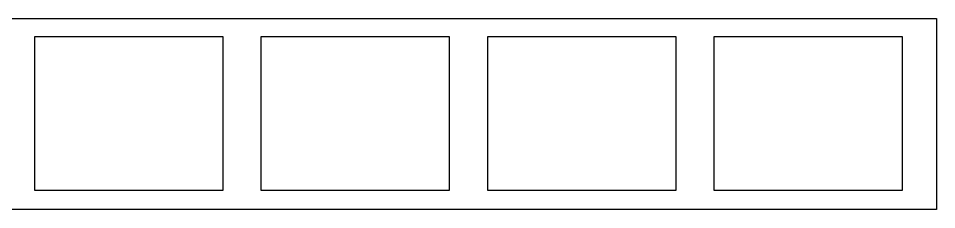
# Model space of a CAD drawing. Header units: millimetres. Extents: x 1360 to 24622, y -10297 to -7573.
# Drawn here: x 11615 to 24622, y -10297 to -7586 of the extents above; entities that cross this region are included whole.
import ezdxf

# ---------------------------------------------------------------- set-up
doc = ezdxf.new("R2010")
doc.units = ezdxf.units.MM
doc.layers.add('BATAS', color=7, linetype='Continuous', plot=False)

msp = doc.modelspace()

# ---------------------------------------------------------------- linework, layer by layer
at = {"layer": 'BATAS', "color": 5}
msp.add_lwpolyline([(3838.8, -7585.7), (24621.8, -7585.7), (24621.8, -10296.9), (3838.8, -10296.9)], close=True, dxfattribs=at)
at = {"layer": 'BATAS'}
for points in [[(11848.1, -7842.2), (14509.9, -7842.2), (14509.9, -10027.6), (11848.1, -10027.6)], [(15056.2, -7842.2), (17718, -7842.2), (17718, -10027.6), (15056.2, -10027.6)], [(18264.2, -7842.2), (20926.1, -7842.2), (20926.1, -10027.6), (18264.2, -10027.6)], [(21471.9, -7842.2), (24133.8, -7842.2), (24133.8, -10027.6), (21471.9, -10027.6)]]:
    msp.add_lwpolyline(points, close=True, dxfattribs=at)

doc.saveas('drawing.dxf')
